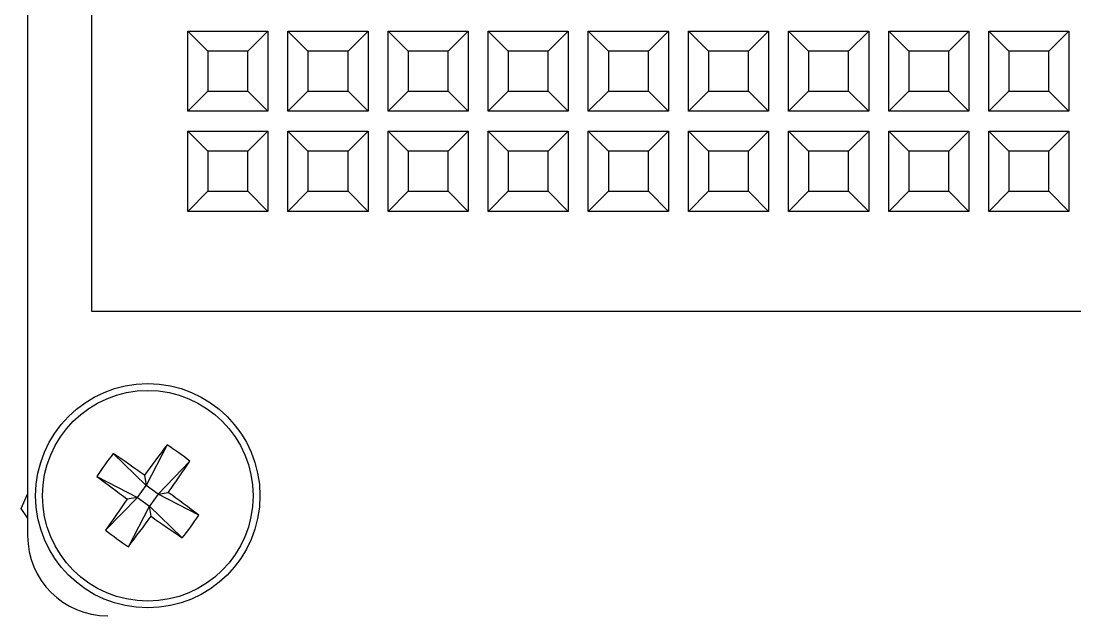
# Model space of a CAD drawing. Header units: millimetres. Extents: x 53 to 376, y 29 to 265.
# Drawn here: x 296.39 to 309.55, y 81.38 to 88.81 of the extents above; entities that cross this region are included whole.
import ezdxf

# ---------------------------------------------------------------- set-up
doc = ezdxf.new("R2010")
doc.units = ezdxf.units.MM

msp = doc.modelspace()

# ---------------------------------------------------------------- linework, layer by layer
at = {"color": 7, "linetype": 'Continuous', "lineweight": 25}
for p, q in [((296.4728, 105.3828), (296.4728, 82.3828)), ((297.2728, 85.1828), (297.2728, 102.5828)), ((298.4728, 88.6828), (299.4728, 88.6828)), ((298.4728, 88.6828), (298.7228, 88.4328)), ((298.4728, 87.6828), (298.4728, 88.6828)), ((299.4728, 88.6828), (299.2228, 88.4328)), ((299.4728, 88.6828), (299.4728, 87.6828)), ((299.7228, 87.6828), (299.7228, 88.6828)), ((299.7228, 88.6828), (299.9728, 88.4328)), ((299.7228, 88.6828), (300.7228, 88.6828)), ((300.7228, 88.6828), (300.4728, 88.4328)), ((300.7228, 88.6828), (300.7228, 87.6828)), ((300.9728, 88.6828), (301.9728, 88.6828)), ((300.9728, 88.6828), (301.2228, 88.4328)), ((300.9728, 87.6828), (300.9728, 88.6828)), ((301.9728, 88.6828), (301.7228, 88.4328)), ((301.9728, 88.6828), (301.9728, 87.6828)), ((302.2228, 88.6828), (303.2228, 88.6828)), ((302.2228, 88.6828), (302.4728, 88.4328)), ((302.2228, 87.6828), (302.2228, 88.6828)), ((303.2228, 88.6828), (302.9728, 88.4328)), ((303.2228, 88.6828), (303.2228, 87.6828)), ((303.4728, 87.6828), (303.4728, 88.6828)), ((303.4728, 88.6828), (303.7228, 88.4328)), ((303.4728, 88.6828), (304.4728, 88.6828)), ((304.4728, 88.6828), (304.2228, 88.4328)), ((304.4728, 88.6828), (304.4728, 87.6828)), ((304.7228, 87.6828), (304.7228, 88.6828)), ((304.7228, 88.6828), (304.9728, 88.4328)), ((304.7228, 88.6828), (305.7228, 88.6828)), ((305.7228, 88.6828), (305.4728, 88.4328)), ((305.7228, 88.6828), (305.7228, 87.6828)), ((305.9728, 87.6828), (305.9728, 88.6828)), ((305.9728, 88.6828), (306.2228, 88.4328)), ((305.9728, 88.6828), (306.9728, 88.6828)), ((306.9728, 88.6828), (306.7228, 88.4328)), ((306.9728, 88.6828), (306.9728, 87.6828)), ((307.2228, 87.6828), (307.2228, 88.6828)), ((307.2228, 88.6828), (308.2228, 88.6828)), ((307.2228, 88.6828), (307.4728, 88.4328)), ((308.2228, 88.6828), (307.9728, 88.4328)), ((308.2228, 88.6828), (308.2228, 87.6828)), ((308.4728, 88.6828), (309.4728, 88.6828)), ((308.4728, 88.6828), (308.7228, 88.4328)), ((308.4728, 87.6828), (308.4728, 88.6828)), ((309.4728, 88.6828), (309.2228, 88.4328)), ((309.4728, 88.6828), (309.4728, 87.6828)), ((299.2228, 88.4328), (298.7228, 88.4328)), ((298.7228, 88.4328), (298.7228, 87.9328)), ((299.2228, 87.9328), (299.2228, 88.4328)), ((299.9728, 88.4328), (299.9728, 87.9328)), ((300.4728, 88.4328), (299.9728, 88.4328)), ((300.4728, 87.9328), (300.4728, 88.4328)), ((301.7228, 88.4328), (301.2228, 88.4328)), ((301.2228, 88.4328), (301.2228, 87.9328)), ((301.7228, 87.9328), (301.7228, 88.4328)), ((302.9728, 88.4328), (302.4728, 88.4328)), ((302.4728, 88.4328), (302.4728, 87.9328)), ((302.9728, 87.9328), (302.9728, 88.4328)), ((303.7228, 88.4328), (303.7228, 87.9328)), ((304.2228, 88.4328), (303.7228, 88.4328)), ((304.2228, 87.9328), (304.2228, 88.4328)), ((304.9728, 88.4328), (304.9728, 87.9328)), ((305.4728, 88.4328), (304.9728, 88.4328)), ((305.4728, 87.9328), (305.4728, 88.4328)), ((306.2228, 88.4328), (306.2228, 87.9328)), ((306.7228, 88.4328), (306.2228, 88.4328)), ((306.7228, 87.9328), (306.7228, 88.4328)), ((307.4728, 88.4328), (307.4728, 87.9328)), ((307.9728, 88.4328), (307.4728, 88.4328)), ((307.9728, 87.9328), (307.9728, 88.4328)), ((309.2228, 88.4328), (308.7228, 88.4328)), ((308.7228, 88.4328), (308.7228, 87.9328)), ((309.2228, 87.9328), (309.2228, 88.4328)), ((298.7228, 87.9328), (298.4728, 87.6828)), ((298.7228, 87.9328), (299.2228, 87.9328)), ((299.2228, 87.9328), (299.4728, 87.6828)), ((299.9728, 87.9328), (299.7228, 87.6828)), ((299.9728, 87.9328), (300.4728, 87.9328)), ((300.4728, 87.9328), (300.7228, 87.6828)), ((301.2228, 87.9328), (300.9728, 87.6828)), ((301.2228, 87.9328), (301.7228, 87.9328)), ((301.7228, 87.9328), (301.9728, 87.6828)), ((302.4728, 87.9328), (302.2228, 87.6828)), ((302.4728, 87.9328), (302.9728, 87.9328)), ((302.9728, 87.9328), (303.2228, 87.6828)), ((303.7228, 87.9328), (303.4728, 87.6828)), ((303.7228, 87.9328), (304.2228, 87.9328)), ((304.2228, 87.9328), (304.4728, 87.6828)), ((304.9728, 87.9328), (304.7228, 87.6828)), ((304.9728, 87.9328), (305.4728, 87.9328)), ((305.4728, 87.9328), (305.7228, 87.6828)), ((306.2228, 87.9328), (305.9728, 87.6828)), ((306.2228, 87.9328), (306.7228, 87.9328)), ((306.7228, 87.9328), (306.9728, 87.6828)), ((307.4728, 87.9328), (307.2228, 87.6828)), ((307.4728, 87.9328), (307.9728, 87.9328)), ((307.9728, 87.9328), (308.2228, 87.6828)), ((308.7228, 87.9328), (308.4728, 87.6828)), ((308.7228, 87.9328), (309.2228, 87.9328)), ((309.2228, 87.9328), (309.4728, 87.6828)), ((299.4728, 87.6828), (298.4728, 87.6828)), ((300.7228, 87.6828), (299.7228, 87.6828)), ((301.9728, 87.6828), (300.9728, 87.6828)), ((303.2228, 87.6828), (302.2228, 87.6828)), ((304.4728, 87.6828), (303.4728, 87.6828)), ((305.7228, 87.6828), (304.7228, 87.6828)), ((306.9728, 87.6828), (305.9728, 87.6828)), ((308.2228, 87.6828), (307.2228, 87.6828)), ((309.4728, 87.6828), (308.4728, 87.6828)), ((298.4728, 87.4328), (299.4728, 87.4328)), ((298.4728, 87.4328), (298.7228, 87.1828)), ((298.4728, 86.4328), (298.4728, 87.4328)), ((299.4728, 87.4328), (299.2228, 87.1828)), ((299.4728, 87.4328), (299.4728, 86.4328)), ((299.7228, 86.4328), (299.7228, 87.4328)), ((299.7228, 87.4328), (299.9728, 87.1828)), ((299.7228, 87.4328), (300.7228, 87.4328)), ((300.7228, 87.4328), (300.4728, 87.1828)), ((300.7228, 87.4328), (300.7228, 86.4328)), ((300.9728, 86.4328), (300.9728, 87.4328)), ((300.9728, 87.4328), (301.2228, 87.1828)), ((300.9728, 87.4328), (301.9728, 87.4328)), ((301.9728, 87.4328), (301.7228, 87.1828)), ((301.9728, 87.4328), (301.9728, 86.4328)), ((302.2228, 87.4328), (303.2228, 87.4328)), ((302.2228, 87.4328), (302.4728, 87.1828)), ((302.2228, 86.4328), (302.2228, 87.4328)), ((303.2228, 87.4328), (302.9728, 87.1828)), ((303.2228, 87.4328), (303.2228, 86.4328)), ((303.4728, 86.4328), (303.4728, 87.4328)), ((303.4728, 87.4328), (303.7228, 87.1828)), ((303.4728, 87.4328), (304.4728, 87.4328)), ((304.4728, 87.4328), (304.2228, 87.1828)), ((304.4728, 87.4328), (304.4728, 86.4328)), ((304.7228, 86.4328), (304.7228, 87.4328)), ((304.7228, 87.4328), (304.9728, 87.1828)), ((304.7228, 87.4328), (305.7228, 87.4328)), ((305.7228, 87.4328), (305.4728, 87.1828)), ((305.7228, 87.4328), (305.7228, 86.4328)), ((305.9728, 86.4328), (305.9728, 87.4328)), ((305.9728, 87.4328), (306.2228, 87.1828)), ((305.9728, 87.4328), (306.9728, 87.4328)), ((306.9728, 87.4328), (306.7228, 87.1828)), ((306.9728, 87.4328), (306.9728, 86.4328)), ((307.2228, 86.4328), (307.2228, 87.4328)), ((307.2228, 87.4328), (307.4728, 87.1828)), ((307.2228, 87.4328), (308.2228, 87.4328)), ((308.2228, 87.4328), (307.9728, 87.1828)), ((308.2228, 87.4328), (308.2228, 86.4328)), ((308.4728, 87.4328), (309.4728, 87.4328)), ((308.4728, 87.4328), (308.7228, 87.1828)), ((308.4728, 86.4328), (308.4728, 87.4328)), ((309.4728, 87.4328), (309.2228, 87.1828)), ((309.4728, 87.4328), (309.4728, 86.4328)), ((299.2228, 87.1828), (298.7228, 87.1828)), ((298.7228, 87.1828), (298.7228, 86.6828)), ((299.2228, 86.6828), (299.2228, 87.1828)), ((299.9728, 87.1828), (299.9728, 86.6828)), ((300.4728, 87.1828), (299.9728, 87.1828)), ((300.4728, 86.6828), (300.4728, 87.1828)), ((301.2228, 87.1828), (301.2228, 86.6828)), ((301.7228, 87.1828), (301.2228, 87.1828)), ((301.7228, 86.6828), (301.7228, 87.1828)), ((302.9728, 87.1828), (302.4728, 87.1828)), ((302.4728, 87.1828), (302.4728, 86.6828)), ((302.9728, 86.6828), (302.9728, 87.1828)), ((303.7228, 87.1828), (303.7228, 86.6828)), ((304.2228, 87.1828), (303.7228, 87.1828)), ((304.2228, 86.6828), (304.2228, 87.1828)), ((304.9728, 87.1828), (304.9728, 86.6828)), ((305.4728, 87.1828), (304.9728, 87.1828)), ((305.4728, 86.6828), (305.4728, 87.1828)), ((306.2228, 87.1828), (306.2228, 86.6828)), ((306.7228, 87.1828), (306.2228, 87.1828)), ((306.7228, 86.6828), (306.7228, 87.1828)), ((307.4728, 87.1828), (307.4728, 86.6828)), ((307.9728, 87.1828), (307.4728, 87.1828)), ((307.9728, 86.6828), (307.9728, 87.1828)), ((309.2228, 87.1828), (308.7228, 87.1828)), ((308.7228, 87.1828), (308.7228, 86.6828)), ((309.2228, 86.6828), (309.2228, 87.1828)), ((298.7228, 86.6828), (298.4728, 86.4328)), ((298.7228, 86.6828), (299.2228, 86.6828)), ((299.2228, 86.6828), (299.4728, 86.4328)), ((299.9728, 86.6828), (299.7228, 86.4328)), ((299.9728, 86.6828), (300.4728, 86.6828)), ((300.4728, 86.6828), (300.7228, 86.4328)), ((301.2228, 86.6828), (300.9728, 86.4328)), ((301.2228, 86.6828), (301.7228, 86.6828)), ((301.7228, 86.6828), (301.9728, 86.4328)), ((302.4728, 86.6828), (302.2228, 86.4328)), ((302.4728, 86.6828), (302.9728, 86.6828)), ((302.9728, 86.6828), (303.2228, 86.4328)), ((303.7228, 86.6828), (303.4728, 86.4328)), ((303.7228, 86.6828), (304.2228, 86.6828)), ((304.2228, 86.6828), (304.4728, 86.4328)), ((304.9728, 86.6828), (304.7228, 86.4328)), ((304.9728, 86.6828), (305.4728, 86.6828)), ((305.4728, 86.6828), (305.7228, 86.4328)), ((306.2228, 86.6828), (305.9728, 86.4328)), ((306.2228, 86.6828), (306.7228, 86.6828)), ((306.7228, 86.6828), (306.9728, 86.4328)), ((307.4728, 86.6828), (307.2228, 86.4328)), ((307.4728, 86.6828), (307.9728, 86.6828)), ((307.9728, 86.6828), (308.2228, 86.4328)), ((308.7228, 86.6828), (308.4728, 86.4328)), ((308.7228, 86.6828), (309.2228, 86.6828)), ((309.2228, 86.6828), (309.4728, 86.4328)), ((299.4728, 86.4328), (298.4728, 86.4328)), ((300.7228, 86.4328), (299.7228, 86.4328)), ((301.9728, 86.4328), (300.9728, 86.4328)), ((303.2228, 86.4328), (302.2228, 86.4328)), ((304.4728, 86.4328), (303.4728, 86.4328)), ((305.7228, 86.4328), (304.7228, 86.4328)), ((306.9728, 86.4328), (305.9728, 86.4328)), ((308.2228, 86.4328), (307.2228, 86.4328)), ((309.4728, 86.4328), (308.4728, 86.4328)), ((320.6728, 85.1828), (297.2728, 85.1828)), ((298.2147, 83.5185), (297.9518, 83.0119)), ((297.5417, 83.409), (297.9518, 83.0119)), ((298.4989, 83.3138), (298.1019, 82.9038)), ((297.3371, 83.1248), (297.8437, 82.8618)), ((297.9311, 83.1391), (297.9518, 83.0119)), ((296.3909, 82.7222), (296.4728, 82.9044)), ((297.8437, 82.8618), (297.9518, 83.0119)), ((298.1019, 82.9038), (297.9518, 83.0119)), ((298.1019, 82.9038), (297.9938, 82.7537)), ((298.1019, 82.9038), (298.229, 82.9245)), ((298.6084, 82.6409), (298.1019, 82.9038)), ((297.4466, 82.4518), (297.8437, 82.8618)), ((297.8437, 82.8618), (297.7165, 82.8411)), ((297.8437, 82.8618), (297.9938, 82.7537)), ((296.4728, 82.6087), (296.3909, 82.7222)), ((297.7308, 82.2472), (297.9938, 82.7537)), ((298.0145, 82.6266), (297.9938, 82.7537)), ((298.4038, 82.3567), (297.9938, 82.7537))]:
    msp.add_line(p, q, dxfattribs=at)
for radius in [1.4, 1.3147]:
    msp.add_circle((297.9728, 82.8828), radius, dxfattribs=at)
for centre, radius, start, end in [((316.359, 69.6567), 22.8334, 142.62114, 143.80987), ((296.015, 80.1641), 4.0113, 51.74082, 56.74419), ((300.6918, 80.9249), 4.0117, 141.74118, 146.74408), ((284.7264, 64.5065), 22.8372, 54.67534, 55.86387), ((279.5983, 96.1279), 22.8349, 324.67528, 325.86393), ((311.2002, 101.2707), 22.8354, 232.62104, 233.80966), ((284.7487, 64.4993), 22.8299, 52.62105, 53.80996), ((316.3468, 69.6381), 22.8343, 144.67529, 145.86397), ((279.5816, 96.1126), 22.8395, 322.6213, 323.80971), ((311.2225, 101.264), 22.8431, 234.67543, 235.86365), ((295.2541, 84.8405), 4.0112, 321.74077, 326.74424), ((297.4728, 82.3828), 1, 180, 270), ((299.9302, 85.6011), 4.0108, 231.74049, 236.74453)]:
    msp.add_arc(centre, radius, start, end, dxfattribs=at)

doc.saveas('drawing.dxf')
